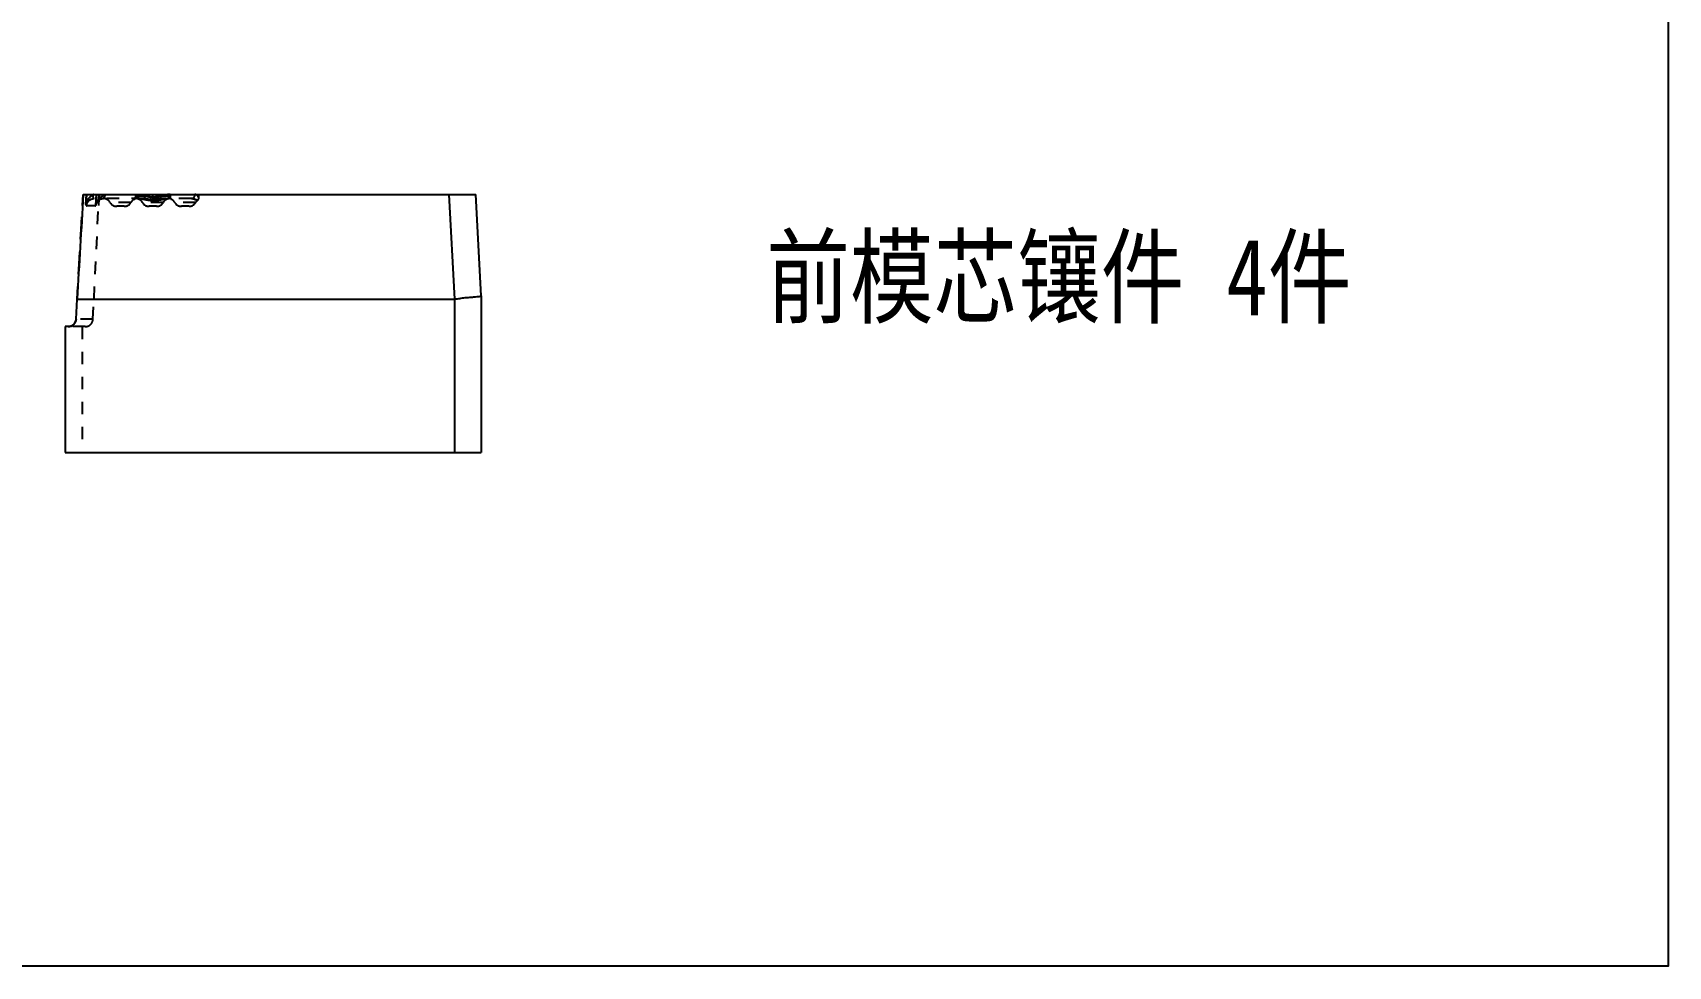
# Model space of a CAD drawing. Header units: millimetres. Extents: x 309 to 11345, y -1340 to 1318.
# Drawn here: x 3050.8 to 3264.3, y -680.1 to -558.3 of the extents above; entities that cross this region are included whole.
import ezdxf

# ---------------------------------------------------------------- set-up
doc = ezdxf.new("R2010")
doc.units = ezdxf.units.MM
doc.header["$LTSCALE"] = 16.335
doc.linetypes.add('HIDDEN', pattern=[0.2, 0.1, -0.1])
doc.layers.get('0').update_dxf_attribs({"linetype": 'CONTINUOUS'})
doc.layers.add('DEFAULT_2', color=8, linetype='HIDDEN')
doc.styles.get("Standard").update_dxf_attribs({"font": 'txt', "width": 0.8})

msp = doc.modelspace()

# ---------------------------------------------------------------- linework, layer by layer
at = {"color": 7, "linetype": 'Continuous'}
for p, q in [((3057.415, -579.369), (3108.658, -579.369)), ((3105.879, -593.022), (3105.163, -579.369)), ((3109.352, -592.603), (3108.658, -579.369)), ((3056.466, -595.652), (3056.605, -593.022)), ((3056.605, -593.022), (3105.879, -593.022)), ((3105.852, -593.022), (3105.852, -613.022)), ((3109.352, -592.603), (3109.352, -613.022)), ((3055.454, -596.605), (3055.034, -596.605)), ((3055.034, -596.605), (3055.034, -613.022)), ((3055.034, -613.022), (3109.352, -613.022))]:
    msp.add_line(p, q, dxfattribs=at)
msp.add_lwpolyline([(2842.221, -267.295), (3264.25, -267.295), (3264.25, -680.055), (2842.221, -680.055)], close=True)
msp.add_open_spline([(3057.415, -579.369), (3057.145, -583.92), (3056.875, -588.471), (3056.605, -593.022)], degree=3, dxfattribs=at)
for points, knots in [([(3109.352, -592.603), (3109.331, -592.619), (3109.249, -592.668), (3109.046, -592.716), (3108.724, -592.738), (3108.293, -592.781), (3107.769, -592.822), (3107.168, -592.858), (3106.526, -592.962), (3106.08, -593.022), (3105.852, -593.022)], [0, 0, 0, 0, 0.0222912, 0.0810541, 0.1732532, 0.2971005, 0.4478351, 0.6196745, 0.8066544, 1, 1, 1, 1]), ([(3055.454, -596.605), (3055.703, -596.605), (3056.222, -596.408), (3056.453, -595.901), (3056.466, -595.652)], [0, 0, 0, 0, 0.5001659, 1, 1, 1, 1])]:
    msp.add_open_spline(points, degree=3, knots=knots, dxfattribs=at)
at = {"layer": 'DEFAULT_2', "color": 8, "linetype": 'HIDDEN'}
for p, q in [((3057.329, -580.821), (3057.415, -579.369)), ((3057.763, -580.684), (3057.841, -579.369)), ((3057.802, -580.027), (3057.763, -580.684)), ((3057.841, -579.369), (3057.802, -580.027)), ((3058.815, -593.022), (3059.468, -579.369)), ((3065.344, -579.898), (3058.833, -579.898)), ((3059.099, -580.071), (3059.066, -580.774)), ((3059.066, -580.774), (3059.099, -580.071)), ((3059.111, -580.508), (3059.066, -580.774)), ((3059.108, -579.898), (3059.099, -580.071)), ((3059.099, -580.071), (3059.107, -579.911)), ((3059.107, -579.911), (3059.133, -579.369)), ((3059.133, -579.369), (3059.108, -579.898)), ((3059.444, -579.87), (3059.4, -580.79)), ((3059.468, -579.369), (3059.444, -579.87)), ((3063.635, -580.401), (3060.899, -580.401)), ((3064.165, -579.913), (3064.166, -579.912)), ((3064.178, -579.901), (3064.188, -579.898)), ((3064.184, -579.899), (3064.193, -579.898)), ((3064.19, -579.898), (3064.193, -579.898)), ((3064.214, -579.369), (3064.223, -579.728)), ((3065.477, -579.59), (3064.458, -579.59)), ((3064.618, -579.898), (3064.618, -579.369)), ((3067.858, -580.401), (3065.122, -580.401)), ((3066.49, -579.741), (3066.49, -579.369)), ((3066.49, -580.146), (3066.49, -579.741)), ((3066.491, -580.146), (3066.49, -579.741)), ((3068.522, -579.59), (3067.503, -579.59)), ((3071.526, -579.898), (3067.637, -579.898)), ((3068.767, -579.369), (3068.757, -579.728)), ((3068.792, -579.898), (3068.802, -579.901)), ((3068.815, -579.913), (3068.814, -579.912)), ((3072.081, -580.401), (3069.345, -580.401)), ((3072.443, -579.369), (3072.462, -579.74)), ((3072.462, -579.741), (3072.462, -579.74)), ((3057.145, -583.924), (3057.329, -580.821)), ((3059.015, -580.851), (3057.836, -580.851)), ((3062.752, -580.904), (3061.782, -580.904)), ((3066.975, -580.904), (3066.006, -580.904)), ((3071.198, -580.904), (3070.229, -580.904)), ((3056.875, -588.475), (3057.145, -583.924)), ((3056.605, -593.022), (3056.875, -588.475)), ((3058.677, -595.652), (3058.815, -593.022)), ((3057.668, -596.605), (3055.454, -596.605)), ((3058.677, -595.652), (3056.466, -595.652)), ((3057.25, -596.605), (3057.25, -613.022))]:
    msp.add_line(p, q, dxfattribs=at)
for points in [[(3059.112, -580.508), (3059.12, -580.484), (3059.189, -580.347), (3059.346, -580.159), (3059.584, -579.997), (3059.879, -579.908), (3060.014, -579.898)], [(3059.112, -580.508), (3059.133, -580.453), (3059.219, -580.302), (3059.384, -580.125), (3059.619, -579.981), (3059.906, -579.904), (3060.014, -579.898)], [(3064.166, -579.912), (3064.175, -579.903), (3064.184, -579.899)], [(3068.788, -579.898), (3068.797, -579.899), (3068.805, -579.903), (3068.814, -579.912)]]:
    msp.add_lwpolyline(points, dxfattribs=at)
for centre, radius, start, end in [((3058.833, -580.893), 0.995, 119.1143, 148.2271), ((3060.269, -580.853), 1.207, 155.51143, 163.40789), ((3060.767, -581.22), 1.83, 133.46539, 136.39719), ((3060.011, -580.894), 0.994, 112.95948, 118.99229), ((3060.028, -580.904), 1.006, 30, 90), ((3058.466, -579.115), 1.797, 348.68933, 351.88008), ((3061.77, -579.898), 1.006, 210, 270), ((3062.764, -579.898), 1.006, 270, 330), ((3064.506, -580.904), 1.006, 116.49629, 150), ((3063.924, -579.735), 0.3, 296.49583, 1.5), ((3064.252, -580.904), 1.006, 30, 90), ((3065.993, -579.898), 1.006, 210, 270), ((3067.316, -572.177), 7.609, 263.29636, 263.76811), ((3066.457, -574.896), 5.25, 270.37402, 275.21513), ((3066.411, -574.337), 5.811, 275.16175, 277.92736), ((3066.988, -579.898), 1.006, 270, 330), ((3068.729, -580.904), 1.006, 90, 150), ((3068.821, -583.034), 3.667, 94.33934, 97.40344), ((3068.772, -582.372), 3.003, 90.06838, 94.35675), ((3067.543, -579.394), 1.226, 348.86279, 1.17664), ((3069.057, -579.735), 0.3, 178.5, 243.50392), ((3068.475, -580.904), 1.006, 30, 63.50391), ((3070.216, -579.898), 1.006, 210, 270), ((3071.211, -579.898), 1.006, 270, 330), ((3071.378, -581.507), 1.627, 70.71871, 71.85251), ((3072.953, -580.904), 1.006, 131.12198, 149.98261), ((3060.016, -580.905), 1.002, 166.22063, 176.94814)]:
    msp.add_arc(centre, radius, start, end, dxfattribs=at)
for points, knots in [([(3057.763, -580.684), (3057.78, -580.405), (3058.03, -579.849), (3058.498, -579.519), (3058.738, -579.369)], [0, 0, 0, 0, 0.4977516, 1, 1, 1, 1]), ([(3058.833, -579.898), (3058.772, -579.898), (3058.717, -579.736), (3058.714, -579.567), (3058.726, -579.436), (3058.738, -579.369)], [0, 0, 0, 0, 0.327438, 0.6373545, 1, 1, 1, 1]), ([(3059.015, -580.851), (3059.028, -580.603), (3059.252, -580.099), (3059.767, -579.898), (3060.014, -579.898)], [0, 0, 0, 0, 0.500842, 1, 1, 1, 1]), ([(3059.112, -580.508), (3059.189, -580.248), (3059.542, -579.786), (3060.015, -579.517), (3060.245, -579.369)], [0, 0, 0, 0, 0.4974056, 1, 1, 1, 1]), ([(3060.245, -579.369), (3060.227, -579.497), (3060.184, -579.671), (3060.098, -579.845), (3060.039, -579.898), (3060.014, -579.898)], [0, 0, 0, 0, 0.65144, 0.8721831, 1, 1, 1, 1]), ([(3060.014, -579.898), (3060.036, -579.898), (3060.087, -579.859), (3060.166, -579.716), (3060.207, -579.574), (3060.228, -579.468)], [0, 0, 0, 0, 0.1303069, 0.3460792, 1, 1, 1, 1]), ([(3064.057, -580.004), (3064.062, -579.988), (3064.082, -579.931), (3064.146, -579.899), (3064.188, -579.898)], [0, 0, 0, 0, 0.2877396, 1, 1, 1, 1]), ([(3064.17, -579.899), (3064.14, -579.903), (3064.091, -579.927), (3064.068, -579.972), (3064.062, -579.99)], [0, 0, 0, 0, 0.6141156, 1, 1, 1, 1]), ([(3064.193, -579.898), (3064.263, -579.898), (3064.413, -579.822), (3064.46, -579.667), (3064.458, -579.59)], [0, 0, 0, 0, 0.4803562, 1, 1, 1, 1]), ([(3064.458, -579.59), (3064.423, -579.59), (3064.36, -579.6), (3064.281, -579.661), (3064.255, -579.678), (3064.221, -579.736), (3064.223, -579.728)], [0, 0, 0, 0, 0.372726, 0.6809093, 0.9104135, 1, 1, 1, 1]), ([(3064.458, -579.59), (3064.423, -579.59), (3064.36, -579.6), (3064.281, -579.661), (3064.255, -579.678), (3064.221, -579.736), (3064.223, -579.728)], [0, 0, 0, 0, 0.372726, 0.6809093, 0.9104135, 1, 1, 1, 1]), ([(3064.223, -579.728), (3064.238, -579.713), (3064.274, -579.654), (3064.336, -579.616), (3064.381, -579.602)], [0, 0, 0, 0, 0.3119647, 1, 1, 1, 1]), ([(3066.49, -579.741), (3066.332, -579.726), (3066.014, -579.684), (3065.559, -579.534), (3065.097, -579.406), (3064.777, -579.38), (3064.618, -579.369)], [0, 0, 0, 0, 0.2500973, 0.5000646, 0.7496768, 1, 1, 1, 1]), ([(3064.618, -579.898), (3064.902, -579.898), (3065.521, -580.039), (3066.144, -580.146), (3066.49, -580.146)], [0, 0, 0, 0, 0.450751, 1, 1, 1, 1]), ([(3065.258, -579.978), (3065.203, -579.967), (3064.991, -579.927), (3064.777, -579.898), (3064.618, -579.898)], [0, 0, 0, 0, 0.2635115, 1, 1, 1, 1]), ([(3065.795, -580.081), (3065.748, -580.073), (3065.569, -580.041), (3065.39, -580.004), (3065.258, -579.978)], [0, 0, 0, 0, 0.2619222, 1, 1, 1, 1]), ([(3065.344, -579.898), (3065.388, -579.898), (3065.471, -579.775), (3065.478, -579.664), (3065.477, -579.59)], [0, 0, 0, 0, 0.3743667, 1, 1, 1, 1]), ([(3065.344, -579.898), (3065.534, -579.898), (3065.914, -579.964), (3066.297, -580.004), (3066.491, -580.004)], [0, 0, 0, 0, 0.4948014, 1, 1, 1, 1]), ([(3066.49, -579.728), (3066.315, -579.728), (3065.979, -579.663), (3065.643, -579.59), (3065.477, -579.59)], [0, 0, 0, 0, 0.5132564, 1, 1, 1, 1]), ([(3065.477, -579.59), (3065.522, -579.59), (3065.705, -579.601), (3065.885, -579.642), (3066.022, -579.67)], [0, 0, 0, 0, 0.240917, 1, 1, 1, 1]), ([(3068.769, -579.369), (3068.583, -579.38), (3068.205, -579.406), (3067.645, -579.534), (3067.079, -579.684), (3066.687, -579.724), (3066.49, -579.741)], [0, 0, 0, 0, 0.241663, 0.4901123, 0.7436722, 1, 1, 1, 1]), ([(3067.503, -579.59), (3067.337, -579.59), (3067.002, -579.663), (3066.665, -579.728), (3066.49, -579.728)], [0, 0, 0, 0, 0.4866651, 1, 1, 1, 1]), ([(3067.637, -579.898), (3067.447, -579.898), (3067.067, -579.964), (3066.684, -580.004), (3066.49, -580.004)], [0, 0, 0, 0, 0.4948014, 1, 1, 1, 1]), ([(3066.49, -580.146), (3066.885, -580.147), (3067.581, -580.042), (3068.271, -579.898), (3068.577, -579.898)], [0, 0, 0, 0, 0.5644576, 1, 1, 1, 1]), ([(3066.491, -579.728), (3066.549, -579.728), (3066.779, -579.715), (3067.002, -579.658), (3067.171, -579.627)], [0, 0, 0, 0, 0.2534724, 1, 1, 1, 1]), ([(3066.916, -579.702), (3066.995, -579.689), (3067.318, -579.623), (3067.635, -579.535), (3067.877, -579.482)], [0, 0, 0, 0, 0.244619, 1, 1, 1, 1]), ([(3067.212, -580.093), (3067.272, -580.084), (3067.502, -580.049), (3067.731, -580.004), (3067.902, -579.973)], [0, 0, 0, 0, 0.2568225, 1, 1, 1, 1]), ([(3067.637, -579.898), (3067.593, -579.898), (3067.509, -579.775), (3067.502, -579.664), (3067.503, -579.59)], [0, 0, 0, 0, 0.3743668, 1, 1, 1, 1]), ([(3067.902, -579.973), (3067.959, -579.963), (3068.182, -579.925), (3068.409, -579.898), (3068.577, -579.898)], [0, 0, 0, 0, 0.2583169, 1, 1, 1, 1]), ([(3068.791, -579.898), (3068.72, -579.898), (3068.569, -579.824), (3068.52, -579.667), (3068.522, -579.59)], [0, 0, 0, 0, 0.4802161, 1, 1, 1, 1]), ([(3068.757, -579.728), (3068.757, -579.73), (3068.75, -579.713), (3068.741, -579.707), (3068.722, -579.681), (3068.687, -579.647), (3068.623, -579.603), (3068.557, -579.59), (3068.522, -579.59)], [0, 0, 0, 0, 0.0232928, 0.0896388, 0.1913389, 0.3192697, 0.6273371, 1, 1, 1, 1]), ([(3068.522, -579.59), (3068.573, -579.59), (3068.662, -579.618), (3068.723, -579.681), (3068.744, -579.709)], [0, 0, 0, 0, 0.5889482, 1, 1, 1, 1]), ([(3068.769, -579.369), (3068.77, -579.434), (3068.762, -579.56), (3068.727, -579.728), (3068.67, -579.849), (3068.604, -579.898), (3068.577, -579.898)], [0, 0, 0, 0, 0.3257442, 0.6341953, 0.8594858, 1, 1, 1, 1]), ([(3068.577, -579.898), (3068.616, -579.898), (3068.707, -579.804), (3068.732, -579.7), (3068.746, -579.631)], [0, 0, 0, 0, 0.3608782, 1, 1, 1, 1]), ([(3068.791, -579.898), (3068.816, -579.898), (3068.862, -579.905), (3068.903, -579.957), (3068.915, -579.971), (3068.923, -580.009), (3068.923, -580.004)], [0, 0, 0, 0, 0.4211362, 0.7194014, 0.9244204, 1, 1, 1, 1]), ([(3068.923, -580.004), (3068.927, -580.02), (3068.907, -579.956), (3068.888, -579.937), (3068.854, -579.906), (3068.818, -579.899), (3068.792, -579.898)], [0, 0, 0, 0, 0.2799537, 0.4189685, 0.5800695, 1, 1, 1, 1]), ([(3068.923, -580.004), (3068.927, -580.02), (3068.907, -579.956), (3068.888, -579.937), (3068.854, -579.906), (3068.818, -579.899), (3068.792, -579.898)], [0, 0, 0, 0, 0.2799537, 0.4189685, 0.5800695, 1, 1, 1, 1]), ([(3071.526, -579.898), (3071.65, -579.898), (3071.913, -579.773), (3071.996, -579.5), (3071.99, -579.369)], [0, 0, 0, 0, 0.4857174, 1, 1, 1, 1]), ([(3071.82, -579.941), (3071.88, -579.958), (3072.004, -580.005), (3072.102, -580.043), (3072.339, -580.173), (3072.291, -580.146)], [0, 0, 0, 0, 0.3607645, 0.6802904, 1, 1, 1, 1]), ([(3072.291, -580.146), (3072.28, -580.14), (3072.159, -580.073), (3072.034, -580.013), (3071.915, -579.972)], [0, 0, 0, 0, 0.0913178, 1, 1, 1, 1]), ([(3071.935, -579.631), (3071.945, -579.61), (3071.978, -579.527), (3071.993, -579.435), (3071.99, -579.369)], [0, 0, 0, 0, 0.2603397, 1, 1, 1, 1]), ([(3072.462, -579.74), (3072.461, -579.715), (3072.41, -579.646), (3072.343, -579.524), (3072.191, -579.401), (3072.058, -579.379), (3071.99, -579.369)], [0, 0, 0, 0, 0.1219535, 0.3778472, 0.6726252, 1, 1, 1, 1]), ([(3072.26, -579.46), (3072.278, -579.474), (3072.339, -579.529), (3072.385, -579.598), (3072.417, -579.649)], [0, 0, 0, 0, 0.2673222, 1, 1, 1, 1]), ([(3072.417, -579.649), (3072.428, -579.668), (3072.445, -579.697), (3072.461, -579.729), (3072.462, -579.74)], [0, 0, 0, 0, 0.6486023, 1, 1, 1, 1]), ([(3057.763, -580.684), (3057.771, -580.727), (3057.78, -580.78), (3057.817, -580.851), (3057.836, -580.851)], [0, 0, 0, 0, 0.6904319, 1, 1, 1, 1]), ([(3057.763, -580.684), (3057.771, -580.726), (3057.779, -580.788), (3057.818, -580.844), (3057.836, -580.851)], [0, 0, 0, 0, 0.6876073, 1, 1, 1, 1]), ([(3059.015, -580.851), (3059.025, -580.851), (3059.049, -580.821), (3059.059, -580.794), (3059.066, -580.774)], [0, 0, 0, 0, 0.3321837, 1, 1, 1, 1]), ([(3059.015, -580.851), (3059.025, -580.851), (3059.049, -580.821), (3059.059, -580.794), (3059.066, -580.774)], [0, 0, 0, 0, 0.3327061, 1, 1, 1, 1]), ([(3057.668, -596.605), (3057.917, -596.605), (3058.435, -596.407), (3058.664, -595.901), (3058.677, -595.652)], [0, 0, 0, 0, 0.5000867, 1, 1, 1, 1])]:
    msp.add_open_spline(points, degree=3, knots=knots, dxfattribs=at)
for points in [[(3057.895, -580.197), (3057.821, -580.348), (3057.773, -580.517), (3057.763, -580.684)], [(3057.836, -580.851), (3057.845, -580.684), (3057.898, -580.514), (3057.986, -580.371)], [(3058.272, -579.709), (3058.12, -579.847), (3057.985, -580.013), (3057.895, -580.197)], [(3057.986, -580.371), (3058.074, -580.229), (3058.203, -580.106), (3058.349, -580.024)], [(3058.738, -579.369), (3058.575, -579.471), (3058.414, -579.58), (3058.272, -579.709)], [(3058.349, -580.024), (3058.495, -579.943), (3058.666, -579.898), (3058.833, -579.898)], [(3059.042, -580.666), (3059.068, -580.562), (3059.109, -580.462), (3059.166, -580.371)], [(3059.166, -580.371), (3059.254, -580.229), (3059.383, -580.106), (3059.529, -580.024)], [(3059.442, -579.958), (3059.332, -580.074), (3059.236, -580.207), (3059.17, -580.352)], [(3059.833, -579.634), (3059.719, -579.712), (3059.609, -579.797), (3059.508, -579.892)], [(3059.623, -579.979), (3059.746, -579.927), (3059.881, -579.898), (3060.014, -579.898)], [(3060.245, -579.369), (3060.108, -579.457), (3059.968, -579.542), (3059.833, -579.634)], [(3064.381, -579.602), (3064.406, -579.594), (3064.432, -579.59), (3064.458, -579.59)], [(3064.425, -579.744), (3064.448, -579.697), (3064.46, -579.643), (3064.458, -579.59)], [(3064.618, -579.369), (3064.846, -579.386), (3065.076, -579.409), (3065.298, -579.463)], [(3065.298, -579.463), (3065.499, -579.512), (3065.693, -579.587), (3065.892, -579.639)], [(3065.344, -579.898), (3065.464, -579.898), (3065.585, -579.912), (3065.705, -579.928)], [(3066.062, -580.12), (3065.973, -580.109), (3065.884, -580.096), (3065.795, -580.081)], [(3065.892, -579.639), (3066.068, -579.685), (3066.248, -579.713), (3066.428, -579.734)], [(3066.022, -579.67), (3066.176, -579.701), (3066.333, -579.728), (3066.491, -579.728)], [(3066.491, -580.146), (3066.348, -580.146), (3066.205, -580.137), (3066.062, -580.12)], [(3066.49, -579.741), (3066.633, -579.741), (3066.776, -579.726), (3066.916, -579.702)], [(3066.491, -580.004), (3066.702, -580.004), (3066.912, -579.979), (3067.121, -579.95)], [(3066.916, -579.702), (3067.075, -579.675), (3067.232, -579.638), (3067.389, -579.599)], [(3067.121, -579.95), (3067.233, -579.934), (3067.345, -579.917), (3067.457, -579.907)], [(3067.171, -579.627), (3067.223, -579.617), (3067.276, -579.608), (3067.328, -579.602)], [(3067.328, -579.602), (3067.386, -579.595), (3067.445, -579.59), (3067.503, -579.59)], [(3067.389, -579.599), (3067.551, -579.559), (3067.714, -579.518), (3067.877, -579.482)], [(3067.457, -579.907), (3067.517, -579.902), (3067.577, -579.898), (3067.637, -579.898)], [(3067.877, -579.482), (3068.033, -579.448), (3068.19, -579.418), (3068.349, -579.398)], [(3068.556, -579.744), (3068.533, -579.697), (3068.521, -579.643), (3068.522, -579.59)], [(3071.526, -579.898), (3071.625, -579.898), (3071.725, -579.914), (3071.82, -579.941)], [(3071.885, -579.961), (3071.769, -579.923), (3071.647, -579.898), (3071.526, -579.898)], [(3072.388, -580.027), (3072.362, -580.072), (3072.329, -580.113), (3072.291, -580.146)], [(3072.462, -579.741), (3072.468, -579.84), (3072.439, -579.943), (3072.388, -580.027)], [(3055.946, -596.479), (3055.797, -596.56), (3055.623, -596.605), (3055.454, -596.605)], [(3056.314, -596.132), (3056.224, -596.275), (3056.094, -596.398), (3055.946, -596.479)], [(3056.466, -595.652), (3056.457, -595.82), (3056.403, -595.99), (3056.314, -596.132)]]:
    msp.add_open_spline(points, degree=3, dxfattribs=at)

# ---------------------------------------------------------------- texts
at = {"insert": (3146.548, -585.12), "char_height": 10, "width": 87.48935, "attachment_point": 1}
msp.add_mtext('{\\fSimSun|b0|i0|c134|p2;前模芯镶件 4件}', dxfattribs=at)

doc.saveas('drawing.dxf')
